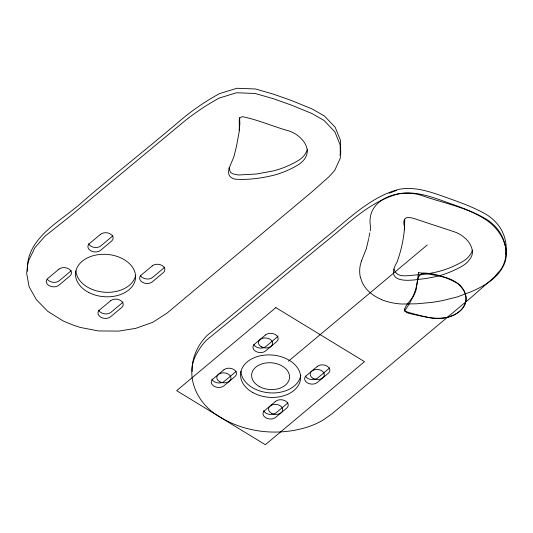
<?xml version="1.0" encoding="UTF-8"?>
<svg xmlns="http://www.w3.org/2000/svg" width="533" height="533" viewBox="0 0 533 533"><rect width="100%" height="100%" fill="white"/><g stroke="black" fill="none" stroke-linecap="round" stroke-linejoin="round"><path stroke-width="0.8" d="M404.354 229.896L404.767 219.736M239.124 130.405L239.863 123.929L239.597 117.487M370.188 230.929L370.602 227.951A44.399 31.28 4.6 0 0 370.628 227.271C364.918 198.649 400.023 187.749 422.502 195.738C444.562 203.586 468.8 207.444 488.141 221.322C501.846 231.322 512.113 251.056 502.666 267.28A66.179 46.631 4.6 0 1 483.304 285.648M369.822 232.881L368.909 237.498M368.709 238.451L368.516 239.397M368.383 240.03L366.398 248.398M366.291 248.798L361.481 260.91M307.508 149.26L306.881 151.205L304.51 155.07A32.799 23.112 4.6 0 1 299.013 160.087L294.509 162.685A105.721 74.493 4.6 0 1 284.329 167.375A77.505 54.613 4.6 0 1 273.802 170.826L256.466 174.011L238.298 174.997L232.448 173.758L230.403 172.172L228.943 167.855M340.034 155.063L340.707 153.591L340.534 140.465L335.217 127.32L324.37 115.934L312.085 108.939L291.311 100.457L273.489 94.161L255.427 88.978L236.859 88.278L219.536 93.601C205.312 101.383 191.86 110.578 179.541 121.131C147.788 148.181 114.941 173.931 83.295 201.108C62.248 220.948 25.391 237.192 27.45 271.197M288.44 361.214L427.286 244.94M389.25 193.199L396.472 190.408M360.488 277.486L362.074 282.124A41.98 29.581 4.6 0 0 365.098 287.28L366.018 288.453A40.555 28.575 4.6 0 0 379.443 298.6A41.028 28.909 4.6 0 0 381.721 299.606M394.02 269.025C396.685 279.738 411.176 274.482 419.105 274.875A102.729 72.388 4.6 0 0 435.574 272.223A77.811 54.826 4.6 0 0 449.352 267.992A106.194 74.827 4.6 0 0 461.818 262.056L464.616 260.297A32.693 23.032 4.6 0 0 468.147 257.266L470.886 253.781L472.125 251.263A22.219 15.657 4.6 0 0 472.511 249.977M505.957 252.975C505.884 244.867 503.179 236.865 498.428 230.303A52.767 37.183 4.6 0 0 487.095 219.663C472.731 211.001 456.574 205.851 440.878 200.161C427.273 195.391 412.762 190.954 398.238 193.892C371.334 201.181 350.487 221.295 329.527 238.657C288.32 272.116 247.852 306.542 206.677 339.987A89.331 62.947 4.6 0 0 197.91 351.6C183.572 373.786 196.251 402.428 217.158 415.207C243.394 432.636 277.62 436.507 307.494 427.053A75.266 53.04 4.6 0 0 323.031 420.097L331.912 413.848L470.039 298.393L494.004 277.373L500.594 269.878A57.004 40.168 4.6 0 0 505.59 257.439C507.549 246.513 505.504 234.806 498.788 225.819A52.767 37.183 4.6 0 0 487.455 215.179C473.091 206.518 456.934 201.374 441.237 195.678C427.633 190.907 413.122 186.47 398.597 189.408C371.694 196.704 350.847 216.818 329.887 234.18C288.679 267.639 248.211 302.064 207.037 335.504A89.331 62.947 4.6 0 0 198.269 347.116C194.239 354.552 191.587 363.02 192.166 371.548M483.371 285.715A141.225 99.511 4.6 0 1 471.625 291.558L457.061 297.001L441.824 300.739A136.515 96.193 4.6 0 1 431.244 302.458L416.586 303.797L402.062 304.017A45.858 32.313 4.6 0 1 381.655 299.699M360.408 277.493A56.238 39.629 4.6 0 1 361.554 260.93M505.95 252.962A57.004 40.168 4.6 0 1 505.69 254.408M305.469 376.098A6.969 4.91 4.6 0 0 307.594 378.243A11.2 7.895 4.6 0 0 308.254 378.63A6.969 4.91 4.6 0 0 317.621 378.044L328.728 368.736A6.969 4.91 4.6 0 0 329.567 367.843M263.648 410.63A6.969 4.91 4.6 0 0 265.94 413.122A11.2 7.895 4.6 0 0 266.6 413.508A6.969 4.91 4.6 0 0 275.967 412.922L287.074 403.621A6.969 4.91 4.6 0 0 287.913 402.728M253.741 344.565A6.969 4.91 4.6 0 0 255.867 346.703A11.2 7.895 4.6 0 0 256.533 347.096A6.969 4.91 4.6 0 0 265.9 346.503L277.007 337.202A6.969 4.91 4.6 0 0 278.053 335.977M211.921 379.096A6.969 4.91 4.6 0 0 214.213 381.588A11.2 7.895 4.6 0 0 214.879 381.974A6.969 4.91 4.6 0 0 224.246 381.388L235.353 372.087A6.969 4.91 4.6 0 0 236.186 371.188M300.819 375.152A30.095 21.207 4.6 0 1 269.885 392.868A30.095 21.207 4.6 0 1 240.923 371.235M164.604 267.14A6.969 4.91 4.6 0 1 163.704 268.126L152.598 277.426A6.969 4.91 4.6 0 1 142.817 277.78L142.571 277.626A6.969 4.91 4.6 0 1 140.306 275.208M122.95 302.024A6.969 4.91 4.6 0 1 122.05 303.011L110.944 312.311A6.969 4.91 4.6 0 1 101.163 312.664L100.917 312.511A6.969 4.91 4.6 0 1 98.652 310.093M112.876 235.606A6.969 4.91 4.6 0 1 111.983 236.592L100.87 245.893A6.969 4.91 4.6 0 1 91.09 246.246L90.843 246.093A6.969 4.91 4.6 0 1 88.585 243.674M71.222 270.484A6.969 4.91 4.6 0 1 70.329 271.477L59.216 280.778A6.969 4.91 4.6 0 1 49.436 281.131L49.189 280.978A6.969 4.91 4.6 0 1 47.57 279.592M135.522 275.894A30.095 21.207 4.6 0 1 104.028 292.191A30.095 21.207 4.6 0 1 75.906 270.831M239.237 119.738L239.384 130.632L236.639 145.469A363.399 256.067 4.6 0 1 234.6 153.904C233.447 161.772 221.515 175.497 234.833 179.135C247.765 180.141 260.864 178.315 273.442 175.31A77.505 54.613 4.6 0 0 283.969 171.859A105.721 74.493 4.6 0 0 294.143 167.169L298.653 164.57A32.799 23.112 4.6 0 0 304.15 159.547C313.71 147.568 299.046 133.27 287.38 130.492C272.303 126.201 257.792 119.738 242.415 116.667L240.023 117.733L239.237 119.738M404.54 227.344C403.787 239.157 401.023 250.943 397.072 262.096C385.286 281.631 404.607 281.464 418.745 279.359A102.729 72.388 4.6 0 0 435.214 276.707A77.811 54.826 4.6 0 0 448.993 272.47A106.194 74.827 4.6 0 0 461.458 266.54L464.256 264.781A32.693 23.032 4.6 0 0 467.787 261.75L470.519 258.258L471.765 255.74A22.219 15.657 4.6 0 0 472.451 251.829L471.712 247.752L469.82 243.754A32.926 23.199 4.6 0 0 465.942 238.917L462.058 235.726A30.021 21.153 4.6 0 0 455.902 232.381C444.635 228.477 433.216 225.026 421.956 221.095C413.708 218.737 400.663 211.834 404.54 227.344M418.418 272.663L417.679 280.285A129.306 91.11 4.6 0 1 408.991 304.323L404.507 311.125A193.839 136.588 4.6 0 0 428.665 317.528A30.095 21.207 4.6 0 0 465.129 303.617A30.095 21.207 4.6 0 0 443.336 276.953A193.839 136.588 4.6 0 0 418.418 272.636M404.6 309.053C404.167 311.658 407.172 312.811 409.137 313.477C423.462 316.302 439.005 321.539 453.103 315.376A32.706 23.046 4.6 0 0 457.987 312.578L459.679 311.279A28.849 20.327 4.6 0 0 466.075 298.353L465.702 295.608A33.113 23.332 4.6 0 0 463.657 290.212L459.986 285.428A23.199 16.343 4.6 0 0 457.627 283.449C447.34 277.6 435.401 273.282 423.515 273.029C414.734 275.494 418.378 286.994 414.807 293.39A40.808 28.755 4.6 0 1 413.015 296.821L406.239 305.602L404.6 309.053M27.763 264.055L26.65 273.289L29.135 286.814L36.304 299.579L47.637 311.245L63.22 320.999L73.727 325.343L80.49 327.489L98.445 330.933L118.659 331.106L135.648 328.375L152.718 322.325L166.889 313.237L311.352 192.366L328.974 176.763L334.644 170.567L340.347 158.074L340.174 144.943L334.857 131.798L324.011 120.418L311.725 113.416L290.951 104.941L273.129 98.638L255.067 93.462L236.499 92.755L219.176 98.085C204.952 105.867 191.5 115.061 179.181 125.608L69.723 216.558L44.992 236.172L34.892 247.712L28.862 260.144L27.763 264.055M58.883 269.198L47.777 278.499A6.969 4.91 4.6 0 0 48.829 285.461L49.076 285.608A6.969 4.91 4.6 0 0 58.857 285.255L69.963 275.954A6.969 4.91 4.6 0 0 68.91 268.998L68.664 268.845A6.969 4.91 4.6 0 0 58.883 269.198M100.537 234.313L89.431 243.614A6.969 4.91 4.6 0 0 90.483 250.577L90.73 250.723A6.969 4.91 4.6 0 0 100.51 250.377L111.617 241.076A6.969 4.91 4.6 0 0 110.564 234.114L110.318 233.967A6.969 4.91 4.6 0 0 100.537 234.313M110.604 300.732L99.498 310.033A6.969 4.91 4.6 0 0 100.55 316.995L100.797 317.142A6.969 4.91 4.6 0 0 110.584 316.795L121.691 307.488A6.969 4.91 4.6 0 0 120.638 300.532L120.391 300.385A6.969 4.91 4.6 0 0 110.604 300.732M152.258 265.847L141.152 275.155A6.969 4.91 4.6 0 0 142.204 282.11L142.451 282.263A6.969 4.91 4.6 0 0 152.238 281.91L163.345 272.61A6.969 4.91 4.6 0 0 162.292 265.647L162.045 265.501A6.969 4.91 4.6 0 0 152.258 265.847M275.841 307.608L176.663 390.662L265.334 444.722L364.505 361.667L275.841 307.608M223.907 369.809L212.8 379.11A6.969 4.91 4.6 0 0 213.46 385.812A11.2 7.895 4.6 0 0 214.099 386.218A6.969 4.91 4.6 0 0 223.887 385.872L234.993 376.565A6.969 4.91 4.6 0 0 233.934 369.609A11.2 7.895 4.6 0 0 233.274 369.222A6.969 4.91 4.6 0 0 223.907 369.809M265.561 334.924L254.454 344.231A6.969 4.91 4.6 0 0 255.114 350.927A11.2 7.895 4.6 0 0 255.753 351.34A6.969 4.91 4.6 0 0 265.541 350.987L276.647 341.686A6.969 4.91 4.6 0 0 275.588 334.724A11.2 7.895 4.6 0 0 274.928 334.338A6.969 4.91 4.6 0 0 265.561 334.924M275.634 401.342L264.521 410.65A6.969 4.91 4.6 0 0 265.187 417.346A11.2 7.895 4.6 0 0 265.827 417.752A6.969 4.91 4.6 0 0 275.608 417.406L286.714 408.105A6.969 4.91 4.6 0 0 285.661 401.142A11.2 7.895 4.6 0 0 284.995 400.756A6.969 4.91 4.6 0 0 275.634 401.342M317.288 366.464L306.175 375.765A6.969 4.91 4.6 0 0 306.841 382.467A11.2 7.895 4.6 0 0 307.481 382.874A6.969 4.91 4.6 0 0 317.262 382.521L328.368 373.22A6.969 4.91 4.6 0 0 327.315 366.264A11.2 7.895 4.6 0 0 326.649 365.871A6.969 4.91 4.6 0 0 317.288 366.464M313.078 378.383A7.129 5.024 4.6 0 0 324.35 375.312A7.129 5.024 4.6 0 0 314.39 369.775A7.129 5.024 4.6 0 0 313.078 378.383M261.357 346.85A7.129 5.024 4.6 0 0 272.623 343.778A7.129 5.024 4.6 0 0 262.669 338.242A7.129 5.024 4.6 0 0 261.357 346.85M219.703 381.735A7.129 5.024 4.6 0 0 230.969 378.663A7.129 5.024 4.6 0 0 221.015 373.127A7.129 5.024 4.6 0 0 219.703 381.735M271.424 413.268A7.129 5.024 4.6 0 0 282.697 410.197A7.129 5.024 4.6 0 0 272.736 404.66A7.129 5.024 4.6 0 0 271.424 413.268M252.875 392.608A30.095 21.207 4.6 0 0 300.459 379.636A30.095 21.207 4.6 0 0 258.418 356.257A30.095 21.207 4.6 0 0 252.875 392.608M259.398 386.552A19.008 13.392 4.6 0 0 289.452 378.357A19.008 13.392 4.6 0 0 262.902 363.593A19.008 13.392 4.6 0 0 259.398 386.552M88.551 292.37A30.095 21.207 4.6 0 0 135.509 278.426A30.095 21.207 4.6 0 0 92.615 255.867A30.095 21.207 4.6 0 0 88.551 292.37"/></g></svg>
